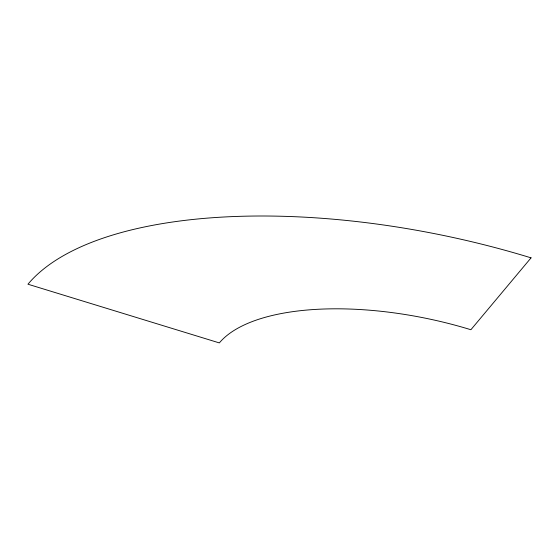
<?xml version="1.0" encoding="UTF-8"?>
<svg xmlns="http://www.w3.org/2000/svg" width="559" height="559" viewBox="0 0 559 559"><rect width="100%" height="100%" fill="white"/><g stroke="black" fill="none" stroke-linecap="round" stroke-linejoin="round"><path stroke-width="0.84" d="M531.05 257.853L470.888 329.733A204.189 84.675 11.8 0 0 219.338 342.912L27.95 284.21A408.37 169.349 11.8 0 1 531.05 257.853"/></g></svg>
